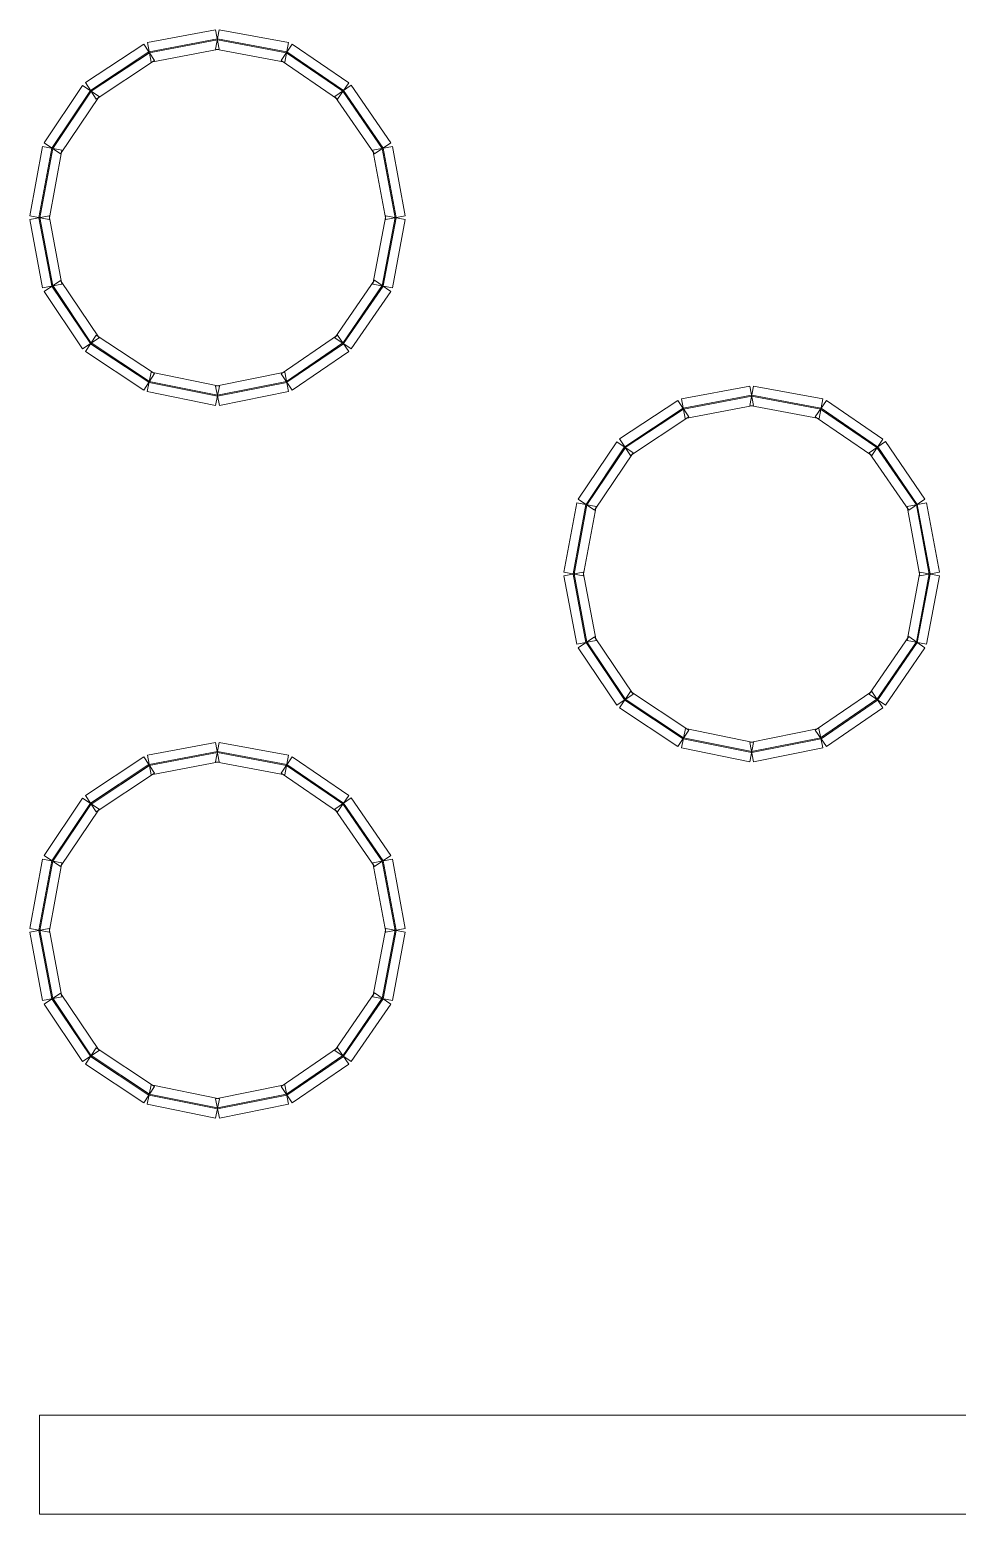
# Model space of a CAD drawing. Header units: millimetres. Extents: x -200 to 200, y -162 to 219.
# Drawn here: x 37.83 to 62.64, y -115.6 to -75.93 of the extents above; entities that cross this region are included whole.
import ezdxf

# ---------------------------------------------------------------- set-up
doc = ezdxf.new("R2010")
doc.units = ezdxf.units.MM
doc.header["$MEASUREMENT"] = 0

msp = doc.modelspace()

# ---------------------------------------------------------------- linework, layer by layer
at = {"color": 4, "lineweight": 5}
for points in [[(42.8053, -75.9255), (42.8053, -75.9255), (42.9033, -76.4454), (42.9033, -76.4454), (42.9033, -76.4454), (42.9033, -76.4454), (41.078, -76.7893), (41.078, -76.7893), (41.078, -76.7893), (41.078, -76.7893), (40.9801, -76.2694), (40.9801, -76.2694), (40.9801, -76.2694), (40.9801, -76.2694), (42.8053, -75.9255), (42.8053, -75.9255)], [(42.8519, -76.1725), (42.8519, -76.1725), (42.8568, -76.1985), (42.8568, -76.1985), (42.8568, -76.1985), (42.8568, -76.1985), (41.0315, -76.5424), (41.0315, -76.5424), (41.0315, -76.5424), (41.0315, -76.5424), (41.0266, -76.5164), (41.0266, -76.5164), (41.0266, -76.5164), (41.0266, -76.5164), (42.8519, -76.1725), (42.8519, -76.1725)], [(44.7543, -76.2693), (44.7543, -76.2693), (44.6577, -76.7895), (44.6577, -76.7895), (44.6577, -76.7895), (44.6577, -76.7895), (42.806, -76.4456), (42.806, -76.4456), (42.806, -76.4456), (42.806, -76.4456), (42.9026, -75.9254), (42.9026, -75.9254), (42.9026, -75.9254), (42.9026, -75.9254), (44.7543, -76.2693), (44.7543, -76.2693)], [(44.7085, -76.5164), (44.7085, -76.5164), (44.7036, -76.5424), (44.7036, -76.5424), (44.7036, -76.5424), (44.7036, -76.5424), (42.8519, -76.1985), (42.8519, -76.1985), (42.8519, -76.1985), (42.8519, -76.1985), (42.8567, -76.1725), (42.8567, -76.1725), (42.8567, -76.1725), (42.8567, -76.1725), (44.7085, -76.5164), (44.7085, -76.5164)], [(40.8832, -76.3087), (40.8832, -76.3087), (41.1749, -76.7501), (41.1749, -76.7501), (41.1749, -76.7501), (41.1749, -76.7501), (39.6142, -77.7817), (39.6142, -77.7817), (39.6142, -77.7817), (39.6142, -77.7817), (39.3224, -77.3404), (39.3224, -77.3404), (39.3224, -77.3404), (39.3224, -77.3404), (40.8832, -76.3087), (40.8832, -76.3087)], [(41.0217, -76.5183), (41.0217, -76.5183), (41.0363, -76.5404), (41.0363, -76.5404), (41.0363, -76.5404), (41.0363, -76.5404), (39.4756, -77.5721), (39.4756, -77.5721), (39.4756, -77.5721), (39.4756, -77.5721), (39.461, -77.55), (39.461, -77.55), (39.461, -77.55), (39.461, -77.55), (41.0217, -76.5183), (41.0217, -76.5183)], [(46.3633, -77.3427), (46.3633, -77.3427), (46.0645, -77.7794), (46.0645, -77.7794), (46.0645, -77.7794), (46.0645, -77.7794), (44.5567, -76.7477), (44.5567, -76.7477), (44.5567, -76.7477), (44.5567, -76.7477), (44.8554, -76.3111), (44.8554, -76.3111), (44.8554, -76.3111), (44.8554, -76.3111), (46.3633, -77.3427), (46.3633, -77.3427)], [(46.2213, -77.5501), (46.2213, -77.5501), (46.2064, -77.572), (46.2064, -77.572), (46.2064, -77.572), (46.2064, -77.572), (44.6986, -76.5403), (44.6986, -76.5403), (44.6986, -76.5403), (44.6986, -76.5403), (44.7135, -76.5185), (44.7135, -76.5185), (44.7135, -76.5185), (44.7135, -76.5185), (46.2213, -77.5501), (46.2213, -77.5501)], [(39.2488, -77.4134), (39.2488, -77.4134), (39.6878, -77.7087), (39.6878, -77.7087), (39.6878, -77.7087), (39.6878, -77.7087), (38.6561, -79.243), (38.6561, -79.243), (38.6561, -79.243), (38.6561, -79.243), (38.2171, -78.9477), (38.2171, -78.9477), (38.2171, -78.9477), (38.2171, -78.9477), (39.2488, -77.4134), (39.2488, -77.4134)], [(39.4573, -77.5537), (39.4573, -77.5537), (39.4793, -77.5684), (39.4793, -77.5684), (39.4793, -77.5684), (39.4793, -77.5684), (38.4476, -79.1027), (38.4476, -79.1027), (38.4476, -79.1027), (38.4476, -79.1027), (38.4256, -79.088), (38.4256, -79.088), (38.4256, -79.088), (38.4256, -79.088), (39.4573, -77.5537), (39.4573, -77.5537)], [(47.4898, -78.9452), (47.4898, -78.9452), (47.0542, -79.2455), (47.0542, -79.2455), (47.0542, -79.2455), (47.0542, -79.2455), (45.9961, -77.7112), (45.9961, -77.7112), (45.9961, -77.7112), (45.9961, -77.7112), (46.4316, -77.4109), (46.4316, -77.4109), (46.4316, -77.4109), (46.4316, -77.4109), (47.4898, -78.9452), (47.4898, -78.9452)], [(47.2829, -79.0878), (47.2829, -79.0878), (47.2611, -79.1029), (47.2611, -79.1029), (47.2611, -79.1029), (47.2611, -79.1029), (46.203, -77.5686), (46.203, -77.5686), (46.203, -77.5686), (46.203, -77.5686), (46.2248, -77.5535), (46.2248, -77.5535), (46.2248, -77.5535), (46.2248, -77.5535), (47.2829, -79.0878), (47.2829, -79.0878)], [(38.1765, -79.047), (38.1765, -79.047), (38.6967, -79.1436), (38.6967, -79.1436), (38.6967, -79.1436), (38.6967, -79.1436), (38.3528, -80.9954), (38.3528, -80.9954), (38.3528, -80.9954), (38.3528, -80.9954), (37.8326, -80.8988), (37.8326, -80.8988), (37.8326, -80.8988), (37.8326, -80.8988), (38.1765, -79.047), (38.1765, -79.047)], [(38.4236, -79.0929), (38.4236, -79.0929), (38.4496, -79.0978), (38.4496, -79.0978), (38.4496, -79.0978), (38.4496, -79.0978), (38.1057, -80.9495), (38.1057, -80.9495), (38.1057, -80.9495), (38.1057, -80.9495), (38.0797, -80.9447), (38.0797, -80.9447), (38.0797, -80.9447), (38.0797, -80.9447), (38.4236, -79.0929), (38.4236, -79.0929)], [(47.876, -80.8988), (47.876, -80.8988), (47.3558, -80.9954), (47.3558, -80.9954), (47.3558, -80.9954), (47.3558, -80.9954), (47.0119, -79.1436), (47.0119, -79.1436), (47.0119, -79.1436), (47.0119, -79.1436), (47.5321, -79.047), (47.5321, -79.047), (47.5321, -79.047), (47.5321, -79.047), (47.876, -80.8988), (47.876, -80.8988)], [(47.6289, -80.9447), (47.6289, -80.9447), (47.6029, -80.9495), (47.6029, -80.9495), (47.6029, -80.9495), (47.6029, -80.9495), (47.259, -79.0978), (47.259, -79.0978), (47.259, -79.0978), (47.259, -79.0978), (47.285, -79.0929), (47.285, -79.0929), (47.285, -79.0929), (47.285, -79.0929), (47.6289, -80.9447), (47.6289, -80.9447)], [(37.8328, -80.9961), (37.8328, -80.9961), (38.3527, -80.8981), (38.3527, -80.8981), (38.3527, -80.8981), (38.3527, -80.8981), (38.6966, -82.7234), (38.6966, -82.7234), (38.6966, -82.7234), (38.6966, -82.7234), (38.1766, -82.8213), (38.1766, -82.8213), (38.1766, -82.8213), (38.1766, -82.8213), (37.8328, -80.9961), (37.8328, -80.9961)], [(47.532, -82.8213), (47.532, -82.8213), (47.012, -82.7234), (47.012, -82.7234), (47.012, -82.7234), (47.012, -82.7234), (47.3559, -80.8981), (47.3559, -80.8981), (47.3559, -80.8981), (47.3559, -80.8981), (47.8759, -80.9961), (47.8759, -80.9961), (47.8759, -80.9961), (47.8759, -80.9961), (47.532, -82.8213), (47.532, -82.8213)], [(38.0797, -80.9495), (38.0797, -80.9495), (38.1057, -80.9446), (38.1057, -80.9446), (38.1057, -80.9446), (38.1057, -80.9446), (38.4496, -82.7699), (38.4496, -82.7699), (38.4496, -82.7699), (38.4496, -82.7699), (38.4236, -82.7748), (38.4236, -82.7748), (38.4236, -82.7748), (38.4236, -82.7748), (38.0797, -80.9495), (38.0797, -80.9495)], [(47.285, -82.7748), (47.285, -82.7748), (47.259, -82.7699), (47.259, -82.7699), (47.259, -82.7699), (47.259, -82.7699), (47.6029, -80.9446), (47.6029, -80.9446), (47.6029, -80.9446), (47.6029, -80.9446), (47.6289, -80.9495), (47.6289, -80.9495), (47.6289, -80.9495), (47.6289, -80.9495), (47.285, -82.7748), (47.285, -82.7748)], [(38.2171, -82.92), (38.2171, -82.92), (38.6561, -82.6247), (38.6561, -82.6247), (38.6561, -82.6247), (38.6561, -82.6247), (39.6878, -84.159), (39.6878, -84.159), (39.6878, -84.159), (39.6878, -84.159), (39.2488, -84.4543), (39.2488, -84.4543), (39.2488, -84.4543), (39.2488, -84.4543), (38.2171, -82.92), (38.2171, -82.92)], [(38.4256, -82.7797), (38.4256, -82.7797), (38.4476, -82.765), (38.4476, -82.765), (38.4476, -82.765), (38.4476, -82.765), (39.4793, -84.2993), (39.4793, -84.2993), (39.4793, -84.2993), (39.4793, -84.2993), (39.4573, -84.314), (39.4573, -84.314), (39.4573, -84.314), (39.4573, -84.314), (38.4256, -82.7797), (38.4256, -82.7797)], [(46.4316, -84.4568), (46.4316, -84.4568), (45.9961, -84.1565), (45.9961, -84.1565), (45.9961, -84.1565), (45.9961, -84.1565), (47.0542, -82.6222), (47.0542, -82.6222), (47.0542, -82.6222), (47.0542, -82.6222), (47.4898, -82.9225), (47.4898, -82.9225), (47.4898, -82.9225), (47.4898, -82.9225), (46.4316, -84.4568), (46.4316, -84.4568)], [(46.2248, -84.3142), (46.2248, -84.3142), (46.203, -84.2991), (46.203, -84.2991), (46.203, -84.2991), (46.203, -84.2991), (47.2611, -82.7648), (47.2611, -82.7648), (47.2611, -82.7648), (47.2611, -82.7648), (47.2829, -82.7799), (47.2829, -82.7799), (47.2829, -82.7799), (47.2829, -82.7799), (46.2248, -84.3142), (46.2248, -84.3142)], [(39.3224, -84.5273), (39.3224, -84.5273), (39.6142, -84.086), (39.6142, -84.086), (39.6142, -84.086), (39.6142, -84.086), (41.1749, -85.1176), (41.1749, -85.1176), (41.1749, -85.1176), (41.1749, -85.1176), (40.8832, -85.559), (40.8832, -85.559), (40.8832, -85.559), (40.8832, -85.559), (39.3224, -84.5273), (39.3224, -84.5273)], [(44.8554, -85.5566), (44.8554, -85.5566), (44.5567, -85.12), (44.5567, -85.12), (44.5567, -85.12), (44.5567, -85.12), (46.0645, -84.0883), (46.0645, -84.0883), (46.0645, -84.0883), (46.0645, -84.0883), (46.3633, -84.525), (46.3633, -84.525), (46.3633, -84.525), (46.3633, -84.525), (44.8554, -85.5566), (44.8554, -85.5566)], [(39.461, -84.3177), (39.461, -84.3177), (39.4756, -84.2956), (39.4756, -84.2956), (39.4756, -84.2956), (39.4756, -84.2956), (41.0363, -85.3273), (41.0363, -85.3273), (41.0363, -85.3273), (41.0363, -85.3273), (41.0217, -85.3494), (41.0217, -85.3494), (41.0217, -85.3494), (41.0217, -85.3494), (39.461, -84.3177), (39.461, -84.3177)], [(44.7135, -85.3492), (44.7135, -85.3492), (44.6986, -85.3274), (44.6986, -85.3274), (44.6986, -85.3274), (44.6986, -85.3274), (46.2064, -84.2957), (46.2064, -84.2957), (46.2064, -84.2957), (46.2064, -84.2957), (46.2213, -84.3176), (46.2213, -84.3176), (46.2213, -84.3176), (46.2213, -84.3176), (44.7135, -85.3492), (44.7135, -85.3492)], [(40.9764, -85.5976), (40.9764, -85.5976), (41.0816, -85.0791), (41.0816, -85.0791), (41.0816, -85.0791), (41.0816, -85.0791), (42.9069, -85.4494), (42.9069, -85.4494), (42.9069, -85.4494), (42.9069, -85.4494), (42.8017, -85.9679), (42.8017, -85.9679), (42.8017, -85.9679), (42.8017, -85.9679), (40.9764, -85.5976), (40.9764, -85.5976)], [(42.9062, -85.9681), (42.9062, -85.9681), (42.8024, -85.4493), (42.8024, -85.4493), (42.8024, -85.4493), (42.8024, -85.4493), (44.6542, -85.0789), (44.6542, -85.0789), (44.6542, -85.0789), (44.6542, -85.0789), (44.7579, -85.5977), (44.7579, -85.5977), (44.7579, -85.5977), (44.7579, -85.5977), (42.9062, -85.9681), (42.9062, -85.9681)], [(41.0264, -85.3513), (41.0264, -85.3513), (41.0317, -85.3254), (41.0317, -85.3254), (41.0317, -85.3254), (41.0317, -85.3254), (42.8569, -85.6957), (42.8569, -85.6957), (42.8569, -85.6957), (42.8569, -85.6957), (42.8517, -85.7216), (42.8517, -85.7216), (42.8517, -85.7216), (42.8517, -85.7216), (41.0264, -85.3513), (41.0264, -85.3513)], [(42.8569, -85.7216), (42.8569, -85.7216), (42.8517, -85.6957), (42.8517, -85.6957), (42.8517, -85.6957), (42.8517, -85.6957), (44.7034, -85.3254), (44.7034, -85.3254), (44.7034, -85.3254), (44.7034, -85.3254), (44.7086, -85.3513), (44.7086, -85.3513), (44.7086, -85.3513), (44.7086, -85.3513), (42.8569, -85.7216), (42.8569, -85.7216)], [(57.0901, -85.4487), (57.0901, -85.4487), (57.1881, -85.9686), (57.1881, -85.9686), (57.1881, -85.9686), (57.1881, -85.9686), (55.3628, -86.3125), (55.3628, -86.3125), (55.3628, -86.3125), (55.3628, -86.3125), (55.2648, -85.7926), (55.2648, -85.7926), (55.2648, -85.7926), (55.2648, -85.7926), (57.0901, -85.4487), (57.0901, -85.4487)], [(57.1366, -85.6957), (57.1366, -85.6957), (57.1415, -85.7217), (57.1415, -85.7217), (57.1415, -85.7217), (57.1415, -85.7217), (55.3162, -86.0656), (55.3162, -86.0656), (55.3162, -86.0656), (55.3162, -86.0656), (55.3114, -86.0396), (55.3114, -86.0396), (55.3114, -86.0396), (55.3114, -86.0396), (57.1366, -85.6957), (57.1366, -85.6957)], [(59.0391, -85.7925), (59.0391, -85.7925), (58.9425, -86.3126), (58.9425, -86.3126), (58.9425, -86.3126), (58.9425, -86.3126), (57.0908, -85.9688), (57.0908, -85.9688), (57.0908, -85.9688), (57.0908, -85.9688), (57.1874, -85.4486), (57.1874, -85.4486), (57.1874, -85.4486), (57.1874, -85.4486), (59.0391, -85.7925), (59.0391, -85.7925)], [(58.9932, -86.0396), (58.9932, -86.0396), (58.9884, -86.0656), (58.9884, -86.0656), (58.9884, -86.0656), (58.9884, -86.0656), (57.1367, -85.7217), (57.1367, -85.7217), (57.1367, -85.7217), (57.1367, -85.7217), (57.1415, -85.6957), (57.1415, -85.6957), (57.1415, -85.6957), (57.1415, -85.6957), (58.9932, -86.0396), (58.9932, -86.0396)], [(55.1679, -85.8319), (55.1679, -85.8319), (55.4597, -86.2732), (55.4597, -86.2732), (55.4597, -86.2732), (55.4597, -86.2732), (53.8989, -87.3049), (53.8989, -87.3049), (53.8989, -87.3049), (53.8989, -87.3049), (53.6072, -86.8636), (53.6072, -86.8636), (53.6072, -86.8636), (53.6072, -86.8636), (55.1679, -85.8319), (55.1679, -85.8319)], [(55.3065, -86.0415), (55.3065, -86.0415), (55.3211, -86.0636), (55.3211, -86.0636), (55.3211, -86.0636), (55.3211, -86.0636), (53.7604, -87.0953), (53.7604, -87.0953), (53.7604, -87.0953), (53.7604, -87.0953), (53.7458, -87.0732), (53.7458, -87.0732), (53.7458, -87.0732), (53.7458, -87.0732), (55.3065, -86.0415), (55.3065, -86.0415)], [(60.648, -86.8659), (60.648, -86.8659), (60.3493, -87.3026), (60.3493, -87.3026), (60.3493, -87.3026), (60.3493, -87.3026), (58.8414, -86.2709), (58.8414, -86.2709), (58.8414, -86.2709), (58.8414, -86.2709), (59.1402, -85.8342), (59.1402, -85.8342), (59.1402, -85.8342), (59.1402, -85.8342), (60.648, -86.8659), (60.648, -86.8659)], [(60.5061, -87.0733), (60.5061, -87.0733), (60.4912, -87.0952), (60.4912, -87.0952), (60.4912, -87.0952), (60.4912, -87.0952), (58.9833, -86.0635), (58.9833, -86.0635), (58.9833, -86.0635), (58.9833, -86.0635), (58.9983, -86.0416), (58.9983, -86.0416), (58.9983, -86.0416), (58.9983, -86.0416), (60.5061, -87.0733), (60.5061, -87.0733)], [(53.5335, -86.9366), (53.5335, -86.9366), (53.9726, -87.2319), (53.9726, -87.2319), (53.9726, -87.2319), (53.9726, -87.2319), (52.9409, -88.7661), (52.9409, -88.7661), (52.9409, -88.7661), (52.9409, -88.7661), (52.5019, -88.4709), (52.5019, -88.4709), (52.5019, -88.4709), (52.5019, -88.4709), (53.5335, -86.9366), (53.5335, -86.9366)], [(53.7421, -87.0769), (53.7421, -87.0769), (53.764, -87.0916), (53.764, -87.0916), (53.764, -87.0916), (53.764, -87.0916), (52.7324, -88.6259), (52.7324, -88.6259), (52.7324, -88.6259), (52.7324, -88.6259), (52.7104, -88.6112), (52.7104, -88.6112), (52.7104, -88.6112), (52.7104, -88.6112), (53.7421, -87.0769), (53.7421, -87.0769)], [(61.7745, -88.4683), (61.7745, -88.4683), (61.339, -88.7687), (61.339, -88.7687), (61.339, -88.7687), (61.339, -88.7687), (60.2809, -87.2344), (60.2809, -87.2344), (60.2809, -87.2344), (60.2809, -87.2344), (60.7164, -86.9341), (60.7164, -86.9341), (60.7164, -86.9341), (60.7164, -86.9341), (61.7745, -88.4683), (61.7745, -88.4683)], [(61.5677, -88.611), (61.5677, -88.611), (61.5459, -88.626), (61.5459, -88.626), (61.5459, -88.626), (61.5459, -88.626), (60.4878, -87.0918), (60.4878, -87.0918), (60.4878, -87.0918), (60.4878, -87.0918), (60.5095, -87.0767), (60.5095, -87.0767), (60.5095, -87.0767), (60.5095, -87.0767), (61.5677, -88.611), (61.5677, -88.611)], [(52.4613, -88.5702), (52.4613, -88.5702), (52.9815, -88.6668), (52.9815, -88.6668), (52.9815, -88.6668), (52.9815, -88.6668), (52.6376, -90.5186), (52.6376, -90.5186), (52.6376, -90.5186), (52.6376, -90.5186), (52.1174, -90.422), (52.1174, -90.422), (52.1174, -90.422), (52.1174, -90.422), (52.4613, -88.5702), (52.4613, -88.5702)], [(52.7084, -88.6161), (52.7084, -88.6161), (52.7344, -88.6209), (52.7344, -88.6209), (52.7344, -88.6209), (52.7344, -88.6209), (52.3905, -90.4727), (52.3905, -90.4727), (52.3905, -90.4727), (52.3905, -90.4727), (52.3645, -90.4678), (52.3645, -90.4678), (52.3645, -90.4678), (52.3645, -90.4678), (52.7084, -88.6161), (52.7084, -88.6161)], [(62.1608, -90.422), (62.1608, -90.422), (61.6406, -90.5186), (61.6406, -90.5186), (61.6406, -90.5186), (61.6406, -90.5186), (61.2967, -88.6668), (61.2967, -88.6668), (61.2967, -88.6668), (61.2967, -88.6668), (61.8169, -88.5702), (61.8169, -88.5702), (61.8169, -88.5702), (61.8169, -88.5702), (62.1608, -90.422), (62.1608, -90.422)], [(61.9137, -90.4678), (61.9137, -90.4678), (61.8877, -90.4727), (61.8877, -90.4727), (61.8877, -90.4727), (61.8877, -90.4727), (61.5438, -88.6209), (61.5438, -88.6209), (61.5438, -88.6209), (61.5438, -88.6209), (61.5698, -88.6161), (61.5698, -88.6161), (61.5698, -88.6161), (61.5698, -88.6161), (61.9137, -90.4678), (61.9137, -90.4678)], [(52.1175, -90.5192), (52.1175, -90.5192), (52.6374, -90.4213), (52.6374, -90.4213), (52.6374, -90.4213), (52.6374, -90.4213), (52.9813, -92.2466), (52.9813, -92.2466), (52.9813, -92.2466), (52.9813, -92.2466), (52.4614, -92.3445), (52.4614, -92.3445), (52.4614, -92.3445), (52.4614, -92.3445), (52.1175, -90.5192), (52.1175, -90.5192)], [(61.8167, -92.3445), (61.8167, -92.3445), (61.2968, -92.2466), (61.2968, -92.2466), (61.2968, -92.2466), (61.2968, -92.2466), (61.6407, -90.4213), (61.6407, -90.4213), (61.6407, -90.4213), (61.6407, -90.4213), (62.1606, -90.5192), (62.1606, -90.5192), (62.1606, -90.5192), (62.1606, -90.5192), (61.8167, -92.3445), (61.8167, -92.3445)], [(52.3645, -90.4727), (52.3645, -90.4727), (52.3905, -90.4678), (52.3905, -90.4678), (52.3905, -90.4678), (52.3905, -90.4678), (52.7344, -92.2931), (52.7344, -92.2931), (52.7344, -92.2931), (52.7344, -92.2931), (52.7084, -92.298), (52.7084, -92.298), (52.7084, -92.298), (52.7084, -92.298), (52.3645, -90.4727), (52.3645, -90.4727)], [(61.5698, -92.298), (61.5698, -92.298), (61.5438, -92.2931), (61.5438, -92.2931), (61.5438, -92.2931), (61.5438, -92.2931), (61.8877, -90.4678), (61.8877, -90.4678), (61.8877, -90.4678), (61.8877, -90.4678), (61.9137, -90.4727), (61.9137, -90.4727), (61.9137, -90.4727), (61.9137, -90.4727), (61.5698, -92.298), (61.5698, -92.298)], [(52.5019, -92.4431), (52.5019, -92.4431), (52.9409, -92.1479), (52.9409, -92.1479), (52.9409, -92.1479), (52.9409, -92.1479), (53.9726, -93.6822), (53.9726, -93.6822), (53.9726, -93.6822), (53.9726, -93.6822), (53.5335, -93.9774), (53.5335, -93.9774), (53.5335, -93.9774), (53.5335, -93.9774), (52.5019, -92.4431), (52.5019, -92.4431)], [(52.7104, -92.3029), (52.7104, -92.3029), (52.7324, -92.2882), (52.7324, -92.2882), (52.7324, -92.2882), (52.7324, -92.2882), (53.764, -93.8225), (53.764, -93.8225), (53.764, -93.8225), (53.764, -93.8225), (53.7421, -93.8372), (53.7421, -93.8372), (53.7421, -93.8372), (53.7421, -93.8372), (52.7104, -92.3029), (52.7104, -92.3029)], [(60.7164, -93.98), (60.7164, -93.98), (60.2809, -93.6796), (60.2809, -93.6796), (60.2809, -93.6796), (60.2809, -93.6796), (61.339, -92.1454), (61.339, -92.1454), (61.339, -92.1454), (61.339, -92.1454), (61.7745, -92.4457), (61.7745, -92.4457), (61.7745, -92.4457), (61.7745, -92.4457), (60.7164, -93.98), (60.7164, -93.98)], [(60.5095, -93.8373), (60.5095, -93.8373), (60.4878, -93.8223), (60.4878, -93.8223), (60.4878, -93.8223), (60.4878, -93.8223), (61.5459, -92.288), (61.5459, -92.288), (61.5459, -92.288), (61.5459, -92.288), (61.5677, -92.303), (61.5677, -92.303), (61.5677, -92.303), (61.5677, -92.303), (60.5095, -93.8373), (60.5095, -93.8373)], [(53.6072, -94.0505), (53.6072, -94.0505), (53.8989, -93.6092), (53.8989, -93.6092), (53.8989, -93.6092), (53.8989, -93.6092), (55.4597, -94.6408), (55.4597, -94.6408), (55.4597, -94.6408), (55.4597, -94.6408), (55.1679, -95.0822), (55.1679, -95.0822), (55.1679, -95.0822), (55.1679, -95.0822), (53.6072, -94.0505), (53.6072, -94.0505)], [(59.1402, -95.0798), (59.1402, -95.0798), (58.8414, -94.6432), (58.8414, -94.6432), (58.8414, -94.6432), (58.8414, -94.6432), (60.3493, -93.6115), (60.3493, -93.6115), (60.3493, -93.6115), (60.3493, -93.6115), (60.648, -94.0482), (60.648, -94.0482), (60.648, -94.0482), (60.648, -94.0482), (59.1402, -95.0798), (59.1402, -95.0798)], [(53.7458, -93.8409), (53.7458, -93.8409), (53.7604, -93.8188), (53.7604, -93.8188), (53.7604, -93.8188), (53.7604, -93.8188), (55.3211, -94.8505), (55.3211, -94.8505), (55.3211, -94.8505), (55.3211, -94.8505), (55.3065, -94.8725), (55.3065, -94.8725), (55.3065, -94.8725), (55.3065, -94.8725), (53.7458, -93.8409), (53.7458, -93.8409)], [(58.9983, -94.8724), (58.9983, -94.8724), (58.9833, -94.8506), (58.9833, -94.8506), (58.9833, -94.8506), (58.9833, -94.8506), (60.4912, -93.8189), (60.4912, -93.8189), (60.4912, -93.8189), (60.4912, -93.8189), (60.5061, -93.8407), (60.5061, -93.8407), (60.5061, -93.8407), (60.5061, -93.8407), (58.9983, -94.8724), (58.9983, -94.8724)], [(55.2612, -95.1208), (55.2612, -95.1208), (55.3664, -94.6023), (55.3664, -94.6023), (55.3664, -94.6023), (55.3664, -94.6023), (57.1917, -94.9726), (57.1917, -94.9726), (57.1917, -94.9726), (57.1917, -94.9726), (57.0865, -95.4911), (57.0865, -95.4911), (57.0865, -95.4911), (57.0865, -95.4911), (55.2612, -95.1208), (55.2612, -95.1208)], [(57.191, -95.4913), (57.191, -95.4913), (57.0872, -94.9725), (57.0872, -94.9725), (57.0872, -94.9725), (57.0872, -94.9725), (58.9389, -94.6021), (58.9389, -94.6021), (58.9389, -94.6021), (58.9389, -94.6021), (59.0427, -95.1209), (59.0427, -95.1209), (59.0427, -95.1209), (59.0427, -95.1209), (57.191, -95.4913), (57.191, -95.4913)], [(42.8053, -94.9719), (42.8053, -94.9719), (42.9033, -95.4918), (42.9033, -95.4918), (42.9033, -95.4918), (42.9033, -95.4918), (41.078, -95.8357), (41.078, -95.8357), (41.078, -95.8357), (41.078, -95.8357), (40.9801, -95.3158), (40.9801, -95.3158), (40.9801, -95.3158), (40.9801, -95.3158), (42.8053, -94.9719), (42.8053, -94.9719)], [(42.8519, -95.2189), (42.8519, -95.2189), (42.8568, -95.2449), (42.8568, -95.2449), (42.8568, -95.2449), (42.8568, -95.2449), (41.0315, -95.5887), (41.0315, -95.5887), (41.0315, -95.5887), (41.0315, -95.5887), (41.0266, -95.5628), (41.0266, -95.5628), (41.0266, -95.5628), (41.0266, -95.5628), (42.8519, -95.2189), (42.8519, -95.2189)], [(44.7543, -95.3157), (44.7543, -95.3157), (44.6577, -95.8358), (44.6577, -95.8358), (44.6577, -95.8358), (44.6577, -95.8358), (42.806, -95.4919), (42.806, -95.4919), (42.806, -95.4919), (42.806, -95.4919), (42.9026, -94.9718), (42.9026, -94.9718), (42.9026, -94.9718), (42.9026, -94.9718), (44.7543, -95.3157), (44.7543, -95.3157)], [(44.7085, -95.5627), (44.7085, -95.5627), (44.7036, -95.5888), (44.7036, -95.5888), (44.7036, -95.5888), (44.7036, -95.5888), (42.8519, -95.2449), (42.8519, -95.2449), (42.8519, -95.2449), (42.8519, -95.2449), (42.8567, -95.2189), (42.8567, -95.2189), (42.8567, -95.2189), (42.8567, -95.2189), (44.7085, -95.5627), (44.7085, -95.5627)], [(55.3112, -94.8745), (55.3112, -94.8745), (55.3164, -94.8485), (55.3164, -94.8485), (55.3164, -94.8485), (55.3164, -94.8485), (57.1417, -95.2189), (57.1417, -95.2189), (57.1417, -95.2189), (57.1417, -95.2189), (57.1364, -95.2448), (57.1364, -95.2448), (57.1364, -95.2448), (57.1364, -95.2448), (55.3112, -94.8745), (55.3112, -94.8745)], [(57.1417, -95.2448), (57.1417, -95.2448), (57.1365, -95.2189), (57.1365, -95.2189), (57.1365, -95.2189), (57.1365, -95.2189), (58.9882, -94.8485), (58.9882, -94.8485), (58.9882, -94.8485), (58.9882, -94.8485), (58.9934, -94.8745), (58.9934, -94.8745), (58.9934, -94.8745), (58.9934, -94.8745), (57.1417, -95.2448), (57.1417, -95.2448)], [(40.8832, -95.3551), (40.8832, -95.3551), (41.1749, -95.7964), (41.1749, -95.7964), (41.1749, -95.7964), (41.1749, -95.7964), (39.6142, -96.8281), (39.6142, -96.8281), (39.6142, -96.8281), (39.6142, -96.8281), (39.3224, -96.3868), (39.3224, -96.3868), (39.3224, -96.3868), (39.3224, -96.3868), (40.8832, -95.3551), (40.8832, -95.3551)], [(41.0217, -95.5647), (41.0217, -95.5647), (41.0363, -95.5868), (41.0363, -95.5868), (41.0363, -95.5868), (41.0363, -95.5868), (39.4756, -96.6185), (39.4756, -96.6185), (39.4756, -96.6185), (39.4756, -96.6185), (39.461, -96.5964), (39.461, -96.5964), (39.461, -96.5964), (39.461, -96.5964), (41.0217, -95.5647), (41.0217, -95.5647)], [(46.3633, -96.3891), (46.3633, -96.3891), (46.0645, -96.8257), (46.0645, -96.8257), (46.0645, -96.8257), (46.0645, -96.8257), (44.5567, -95.7941), (44.5567, -95.7941), (44.5567, -95.7941), (44.5567, -95.7941), (44.8554, -95.3574), (44.8554, -95.3574), (44.8554, -95.3574), (44.8554, -95.3574), (46.3633, -96.3891), (46.3633, -96.3891)], [(46.2213, -96.5965), (46.2213, -96.5965), (46.2064, -96.6183), (46.2064, -96.6183), (46.2064, -96.6183), (46.2064, -96.6183), (44.6986, -95.5867), (44.6986, -95.5867), (44.6986, -95.5867), (44.6986, -95.5867), (44.7135, -95.5648), (44.7135, -95.5648), (44.7135, -95.5648), (44.7135, -95.5648), (46.2213, -96.5965), (46.2213, -96.5965)], [(39.2488, -96.4598), (39.2488, -96.4598), (39.6878, -96.755), (39.6878, -96.755), (39.6878, -96.755), (39.6878, -96.755), (38.6561, -98.2893), (38.6561, -98.2893), (38.6561, -98.2893), (38.6561, -98.2893), (38.2171, -97.9941), (38.2171, -97.9941), (38.2171, -97.9941), (38.2171, -97.9941), (39.2488, -96.4598), (39.2488, -96.4598)], [(39.4573, -96.6), (39.4573, -96.6), (39.4793, -96.6148), (39.4793, -96.6148), (39.4793, -96.6148), (39.4793, -96.6148), (38.4476, -98.1491), (38.4476, -98.1491), (38.4476, -98.1491), (38.4476, -98.1491), (38.4256, -98.1343), (38.4256, -98.1343), (38.4256, -98.1343), (38.4256, -98.1343), (39.4573, -96.6), (39.4573, -96.6)], [(47.4898, -97.9915), (47.4898, -97.9915), (47.0542, -98.2919), (47.0542, -98.2919), (47.0542, -98.2919), (47.0542, -98.2919), (45.9961, -96.7576), (45.9961, -96.7576), (45.9961, -96.7576), (45.9961, -96.7576), (46.4316, -96.4572), (46.4316, -96.4572), (46.4316, -96.4572), (46.4316, -96.4572), (47.4898, -97.9915), (47.4898, -97.9915)], [(47.2829, -98.1342), (47.2829, -98.1342), (47.2611, -98.1492), (47.2611, -98.1492), (47.2611, -98.1492), (47.2611, -98.1492), (46.203, -96.6149), (46.203, -96.6149), (46.203, -96.6149), (46.203, -96.6149), (46.2248, -96.5999), (46.2248, -96.5999), (46.2248, -96.5999), (46.2248, -96.5999), (47.2829, -98.1342), (47.2829, -98.1342)], [(38.1765, -98.0934), (38.1765, -98.0934), (38.6967, -98.19), (38.6967, -98.19), (38.6967, -98.19), (38.6967, -98.19), (38.3528, -100.0418), (38.3528, -100.0418), (38.3528, -100.0418), (38.3528, -100.0418), (37.8326, -99.9451), (37.8326, -99.9451), (37.8326, -99.9451), (37.8326, -99.9451), (38.1765, -98.0934), (38.1765, -98.0934)], [(38.4236, -98.1393), (38.4236, -98.1393), (38.4496, -98.1441), (38.4496, -98.1441), (38.4496, -98.1441), (38.4496, -98.1441), (38.1057, -99.9959), (38.1057, -99.9959), (38.1057, -99.9959), (38.1057, -99.9959), (38.0797, -99.991), (38.0797, -99.991), (38.0797, -99.991), (38.0797, -99.991), (38.4236, -98.1393), (38.4236, -98.1393)], [(47.876, -99.9451), (47.876, -99.9451), (47.3558, -100.0418), (47.3558, -100.0418), (47.3558, -100.0418), (47.3558, -100.0418), (47.0119, -98.19), (47.0119, -98.19), (47.0119, -98.19), (47.0119, -98.19), (47.5321, -98.0934), (47.5321, -98.0934), (47.5321, -98.0934), (47.5321, -98.0934), (47.876, -99.9451), (47.876, -99.9451)], [(47.6289, -99.991), (47.6289, -99.991), (47.6029, -99.9959), (47.6029, -99.9959), (47.6029, -99.9959), (47.6029, -99.9959), (47.259, -98.1441), (47.259, -98.1441), (47.259, -98.1441), (47.259, -98.1441), (47.285, -98.1393), (47.285, -98.1393), (47.285, -98.1393), (47.285, -98.1393), (47.6289, -99.991), (47.6289, -99.991)], [(37.8328, -100.0424), (37.8328, -100.0424), (38.3527, -99.9445), (38.3527, -99.9445), (38.3527, -99.9445), (38.3527, -99.9445), (38.6966, -101.7697), (38.6966, -101.7697), (38.6966, -101.7697), (38.6966, -101.7697), (38.1766, -101.8677), (38.1766, -101.8677), (38.1766, -101.8677), (38.1766, -101.8677), (37.8328, -100.0424), (37.8328, -100.0424)], [(47.532, -101.8677), (47.532, -101.8677), (47.012, -101.7697), (47.012, -101.7697), (47.012, -101.7697), (47.012, -101.7697), (47.3559, -99.9445), (47.3559, -99.9445), (47.3559, -99.9445), (47.3559, -99.9445), (47.8759, -100.0424), (47.8759, -100.0424), (47.8759, -100.0424), (47.8759, -100.0424), (47.532, -101.8677), (47.532, -101.8677)], [(38.0797, -99.9959), (38.0797, -99.9959), (38.1057, -99.991), (38.1057, -99.991), (38.1057, -99.991), (38.1057, -99.991), (38.4496, -101.8163), (38.4496, -101.8163), (38.4496, -101.8163), (38.4496, -101.8163), (38.4236, -101.8212), (38.4236, -101.8212), (38.4236, -101.8212), (38.4236, -101.8212), (38.0797, -99.9959), (38.0797, -99.9959)], [(47.285, -101.8212), (47.285, -101.8212), (47.259, -101.8163), (47.259, -101.8163), (47.259, -101.8163), (47.259, -101.8163), (47.6029, -99.991), (47.6029, -99.991), (47.6029, -99.991), (47.6029, -99.991), (47.6289, -99.9959), (47.6289, -99.9959), (47.6289, -99.9959), (47.6289, -99.9959), (47.285, -101.8212), (47.285, -101.8212)], [(38.2171, -101.9663), (38.2171, -101.9663), (38.6561, -101.6711), (38.6561, -101.6711), (38.6561, -101.6711), (38.6561, -101.6711), (39.6878, -103.2054), (39.6878, -103.2054), (39.6878, -103.2054), (39.6878, -103.2054), (39.2488, -103.5006), (39.2488, -103.5006), (39.2488, -103.5006), (39.2488, -103.5006), (38.2171, -101.9663), (38.2171, -101.9663)], [(38.4256, -101.8261), (38.4256, -101.8261), (38.4476, -101.8113), (38.4476, -101.8113), (38.4476, -101.8113), (38.4476, -101.8113), (39.4793, -103.3456), (39.4793, -103.3456), (39.4793, -103.3456), (39.4793, -103.3456), (39.4573, -103.3604), (39.4573, -103.3604), (39.4573, -103.3604), (39.4573, -103.3604), (38.4256, -101.8261), (38.4256, -101.8261)], [(46.4316, -103.5032), (46.4316, -103.5032), (45.9961, -103.2028), (45.9961, -103.2028), (45.9961, -103.2028), (45.9961, -103.2028), (47.0542, -101.6685), (47.0542, -101.6685), (47.0542, -101.6685), (47.0542, -101.6685), (47.4898, -101.9689), (47.4898, -101.9689), (47.4898, -101.9689), (47.4898, -101.9689), (46.4316, -103.5032), (46.4316, -103.5032)], [(46.2248, -103.3605), (46.2248, -103.3605), (46.203, -103.3455), (46.203, -103.3455), (46.203, -103.3455), (46.203, -103.3455), (47.2611, -101.8112), (47.2611, -101.8112), (47.2611, -101.8112), (47.2611, -101.8112), (47.2829, -101.8262), (47.2829, -101.8262), (47.2829, -101.8262), (47.2829, -101.8262), (46.2248, -103.3605), (46.2248, -103.3605)], [(39.3224, -103.5737), (39.3224, -103.5737), (39.6142, -103.1323), (39.6142, -103.1323), (39.6142, -103.1323), (39.6142, -103.1323), (41.1749, -104.164), (41.1749, -104.164), (41.1749, -104.164), (41.1749, -104.164), (40.8832, -104.6054), (40.8832, -104.6054), (40.8832, -104.6054), (40.8832, -104.6054), (39.3224, -103.5737), (39.3224, -103.5737)], [(44.8554, -104.603), (44.8554, -104.603), (44.5567, -104.1664), (44.5567, -104.1664), (44.5567, -104.1664), (44.5567, -104.1664), (46.0645, -103.1347), (46.0645, -103.1347), (46.0645, -103.1347), (46.0645, -103.1347), (46.3633, -103.5713), (46.3633, -103.5713), (46.3633, -103.5713), (46.3633, -103.5713), (44.8554, -104.603), (44.8554, -104.603)], [(39.461, -103.3641), (39.461, -103.3641), (39.4756, -103.342), (39.4756, -103.342), (39.4756, -103.342), (39.4756, -103.342), (41.0363, -104.3737), (41.0363, -104.3737), (41.0363, -104.3737), (41.0363, -104.3737), (41.0217, -104.3957), (41.0217, -104.3957), (41.0217, -104.3957), (41.0217, -104.3957), (39.461, -103.3641), (39.461, -103.3641)], [(44.7135, -104.3956), (44.7135, -104.3956), (44.6986, -104.3738), (44.6986, -104.3738), (44.6986, -104.3738), (44.6986, -104.3738), (46.2064, -103.3421), (46.2064, -103.3421), (46.2064, -103.3421), (46.2064, -103.3421), (46.2213, -103.3639), (46.2213, -103.3639), (46.2213, -103.3639), (46.2213, -103.3639), (44.7135, -104.3956), (44.7135, -104.3956)], [(40.9764, -104.6439), (40.9764, -104.6439), (41.0816, -104.1254), (41.0816, -104.1254), (41.0816, -104.1254), (41.0816, -104.1254), (42.9069, -104.4958), (42.9069, -104.4958), (42.9069, -104.4958), (42.9069, -104.4958), (42.8017, -105.0143), (42.8017, -105.0143), (42.8017, -105.0143), (42.8017, -105.0143), (40.9764, -104.6439), (40.9764, -104.6439)], [(42.9062, -105.0144), (42.9062, -105.0144), (42.8024, -104.4956), (42.8024, -104.4956), (42.8024, -104.4956), (42.8024, -104.4956), (44.6542, -104.1253), (44.6542, -104.1253), (44.6542, -104.1253), (44.6542, -104.1253), (44.7579, -104.6441), (44.7579, -104.6441), (44.7579, -104.6441), (44.7579, -104.6441), (42.9062, -105.0144), (42.9062, -105.0144)], [(41.0264, -104.3977), (41.0264, -104.3977), (41.0317, -104.3717), (41.0317, -104.3717), (41.0317, -104.3717), (41.0317, -104.3717), (42.8569, -104.7421), (42.8569, -104.7421), (42.8569, -104.7421), (42.8569, -104.7421), (42.8517, -104.768), (42.8517, -104.768), (42.8517, -104.768), (42.8517, -104.768), (41.0264, -104.3977), (41.0264, -104.3977)], [(42.8569, -104.768), (42.8569, -104.768), (42.8517, -104.7421), (42.8517, -104.7421), (42.8517, -104.7421), (42.8517, -104.7421), (44.7034, -104.3717), (44.7034, -104.3717), (44.7034, -104.3717), (44.7034, -104.3717), (44.7086, -104.3977), (44.7086, -104.3977), (44.7086, -104.3977), (44.7086, -104.3977), (42.8569, -104.768), (42.8569, -104.768)], [(76.1854, -112.9556), (76.1854, -112.9556), (76.1854, -115.6009), (76.1854, -115.6009), (76.1854, -115.6009), (76.1854, -115.6009), (38.0927, -115.6009), (38.0927, -115.6009), (38.0927, -115.6009), (38.0927, -115.6009), (38.0927, -112.9556), (38.0927, -112.9556), (38.0927, -112.9556), (38.0927, -112.9556), (76.1854, -112.9556), (76.1854, -112.9556)]]:
    msp.add_open_spline(points, degree=3, knots=[0, 0, 0, 0, 0.25, 0.25, 0.25, 0.25, 0.5, 0.5, 0.5, 0.5, 0.75, 0.75, 0.75, 0.75, 1, 1, 1, 1], dxfattribs=at)

doc.saveas('drawing.dxf')
